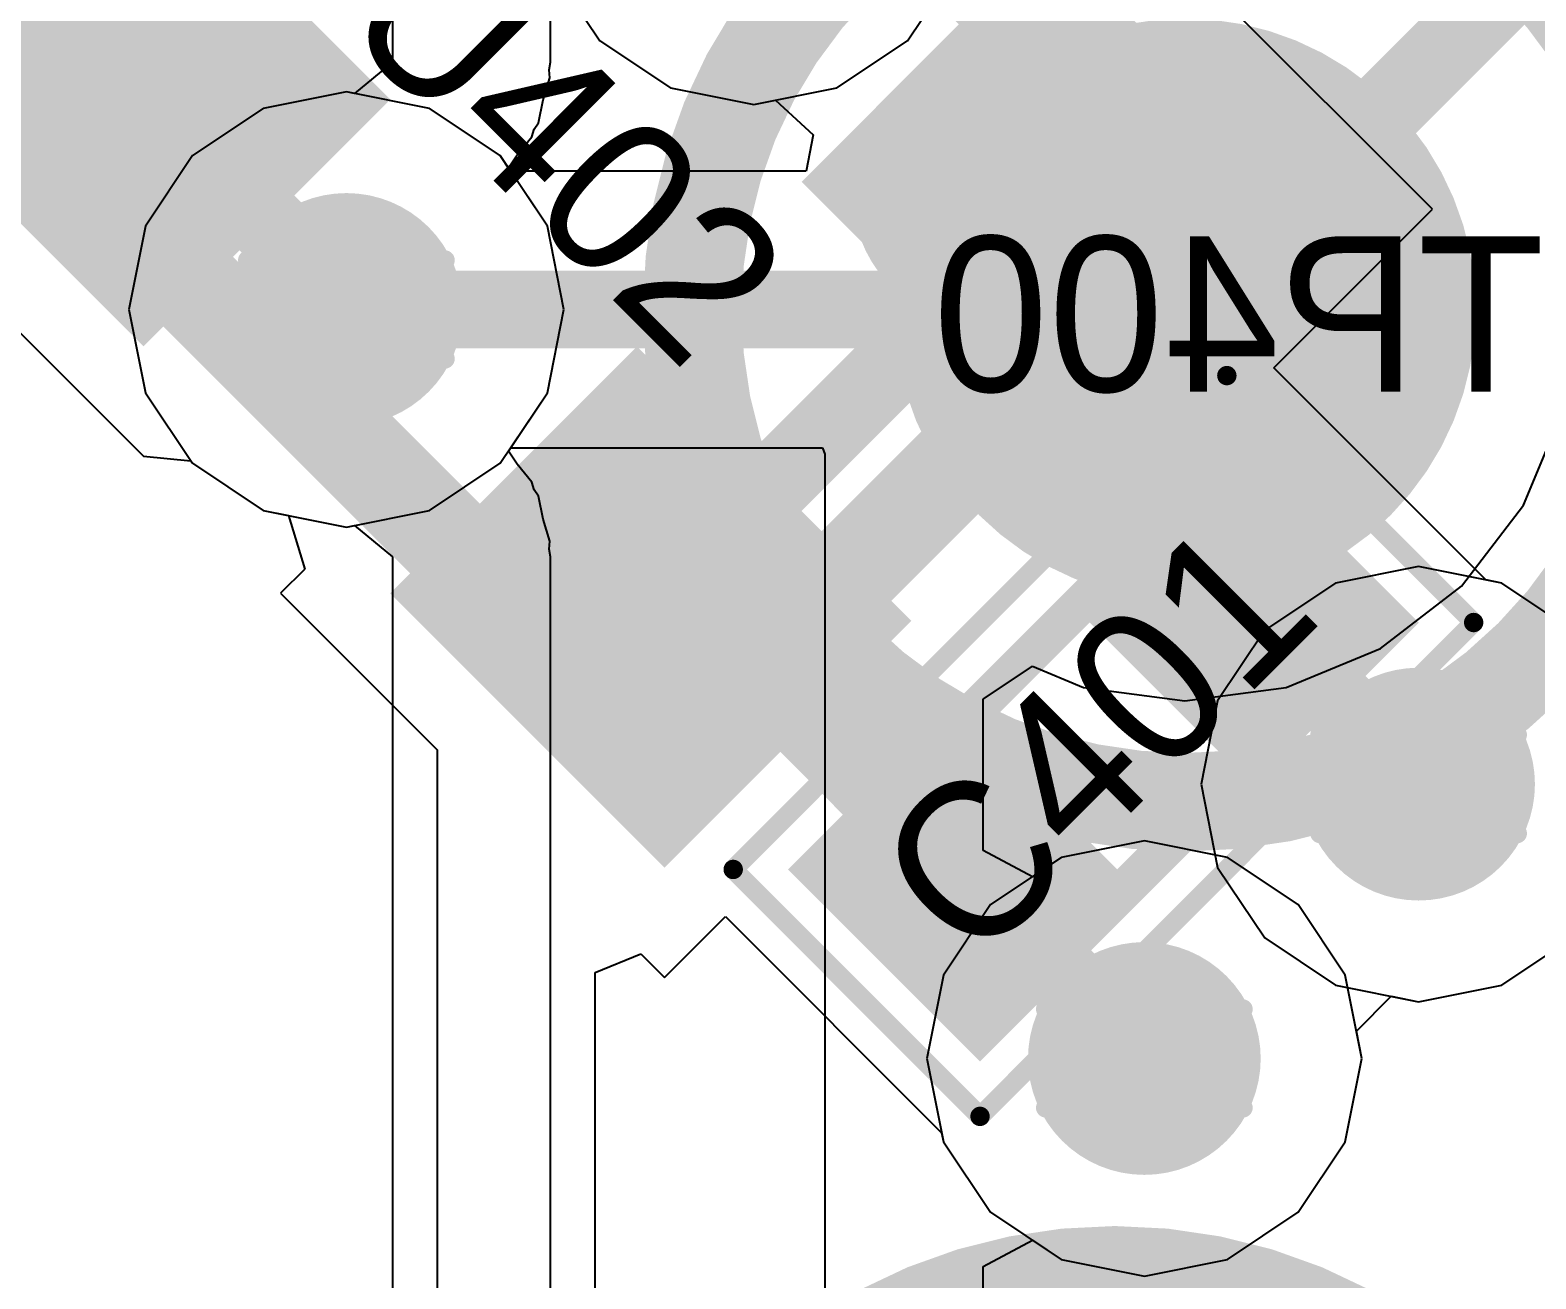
# Model space of a CAD drawing. Header units: millimetres. Extents: x 5 to 399, y 5 to 287.
# Drawn here: x 214.663 to 218.546, y 135.457 to 138.676 of the extents above; entities that cross this region are included whole.
import ezdxf

# ---------------------------------------------------------------- set-up
doc = ezdxf.new("R2010")
doc.units = ezdxf.units.MM
for name, color, linetype in [('BottomLayer', 5, 'Continuous'), ('BottomOverlay', 54, 'Continuous'), ('BottomPaste', 16, 'Continuous'), ('BottomSolder', 6, 'Continuous'), ('DrillDrawing', 1, 'Continuous'), ('DrillGuide', 244, 'Continuous'), ('Mechanical13', 56, 'Continuous'), ('MidLayer1', 16, 'Continuous'), ('MidLayer2', 76, 'Continuous'), ('MultiLayer', 9, 'Continuous'), ('TopLayer', 1, 'Continuous'), ('TopOverlay', 2, 'Continuous'), ('TopPaste', 8, 'Continuous'), ('TopSolder', 216, 'Continuous'), ('ViaHoleLayer', 16, 'Continuous')]:
    doc.layers.add(name, color=color, linetype=linetype)

# ---------------------------------------------------------------- blocks, each defined once
blk = doc.blocks.new('TP1_5MM_B_102')
at = {"layer": 'BottomLayer', "const_width": 0.75}
blk.add_lwpolyline([(-0.375, 0, 1), (0.375, 0, 1)], format="xyb", close=True, dxfattribs=at)
at = {"layer": 'BottomOverlay'}
for points, const_width in [([(1.27, 0, 1), (-1.27, 0, 1)], 0.254), ([(-1.3335, 0, 1), (-1.2065, 0, 1)], 0.127), ([(1.2065, 0, 1), (1.3335, 0, 1)], 0.127)]:
    blk.add_lwpolyline(points, format="xyb", close=True, dxfattribs=dict(at, const_width=const_width))
at = {"layer": 'BottomPaste', "const_width": 0.75}
blk.add_lwpolyline([(-0.375, 0, 1), (0.375, 0, 1)], format="xyb", close=True, dxfattribs=at)
at = {"layer": 'BottomSolder', "const_width": 0.75}
blk.add_lwpolyline([(-0.375, 0, 1), (0.375, 0, 1)], format="xyb", close=True, dxfattribs=at)
blk = doc.blocks.new('TP1_5MM_B_145')
at = {"layer": 'BottomLayer', "const_width": 0.75}
blk.add_lwpolyline([(-0.375, 0, 1), (0.375, 0, 1)], format="xyb", close=True, dxfattribs=at)
at = {"layer": 'BottomOverlay'}
for points, const_width in [([(1.27, 0, 1), (-1.27, 0, 1)], 0.254), ([(-1.3335, 0, 1), (-1.2065, 0, 1)], 0.127), ([(1.2065, 0, 1), (1.3335, 0, 1)], 0.127)]:
    blk.add_lwpolyline(points, format="xyb", close=True, dxfattribs=dict(at, const_width=const_width))
at = {"layer": 'BottomPaste', "const_width": 0.75}
blk.add_lwpolyline([(-0.375, 0, 1), (0.375, 0, 1)], format="xyb", close=True, dxfattribs=at)
at = {"layer": 'BottomSolder', "const_width": 0.75}
blk.add_lwpolyline([(-0.375, 0, 1), (0.375, 0, 1)], format="xyb", close=True, dxfattribs=at)
blk = doc.blocks.new('SMD_LPO_2_5_2___175')
at = {"layer": 'TopLayer'}
for points in [[(-1.4, 0.35), (-0.5, 0.35), (-1.4, 1.15), (-0.5, 1.15)], [(0.5, 0.35), (1.4, 0.35), (0.5, 1.15), (1.4, 1.15)], [(-1.4, -1.15), (-0.5, -1.15), (-1.4, -0.35), (-0.5, -0.35)], [(0.5, -1.15), (1.4, -1.15), (0.5, -0.35), (1.4, -0.35)]]:
    blk.add_solid(points, dxfattribs=at)
at = {"layer": 'TopOverlay', "const_width": 0.254}
for points in [[(-1.2505, 1.0005), (-1.2505, -1.0005)], [(1.2505, 1.0005), (-1.2505, 1.0005)], [(1.2505, 1.0005), (1.2505, -1.0005)], [(1.2505, -1.0005), (-1.2505, -1.0005)]]:
    blk.add_lwpolyline(points, dxfattribs=at)
at = {"layer": 'TopOverlay'}
for points, const_width in [([(-1.314, 1.0005, 1), (-1.187, 1.0005, 1)], 0.127), ([(-1.314, 1.0005, 1), (-1.187, 1.0005, 1)], 0.127), ([(1.187, 1.0005, 1), (1.314, 1.0005, 1)], 0.127), ([(1.187, 1.0005, 1), (1.314, 1.0005, 1)], 0.127), ([(-0.6, -0.6, 1), (-1, -0.6, 1)], 0.254), ([(-1.0635, -0.6, 1), (-0.9365, -0.6, 1)], 0.127), ([(-0.6635, -0.6, 1), (-0.5365, -0.6, 1)], 0.127), ([(-1.314, -1.0005, 1), (-1.187, -1.0005, 1)], 0.127), ([(-1.314, -1.0005, 1), (-1.187, -1.0005, 1)], 0.127), ([(1.187, -1.0005, 1), (1.314, -1.0005, 1)], 0.127), ([(1.187, -1.0005, 1), (1.314, -1.0005, 1)], 0.127)]:
    blk.add_lwpolyline(points, format="xyb", close=True, dxfattribs=dict(at, const_width=const_width))
at = {"layer": 'TopPaste'}
for points in [[(-1.4, 0.35), (-0.5, 0.35), (-1.4, 1.15), (-0.5, 1.15)], [(0.5, 0.35), (1.4, 0.35), (0.5, 1.15), (1.4, 1.15)], [(-1.4, -1.15), (-0.5, -1.15), (-1.4, -0.35), (-0.5, -0.35)], [(0.5, -1.15), (1.4, -1.15), (0.5, -0.35), (1.4, -0.35)]]:
    blk.add_solid(points, dxfattribs=at)
at = {"layer": 'TopSolder'}
for points in [[(-1.45, 0.3), (-0.45, 0.3), (-1.45, 1.2), (-0.45, 1.2)], [(0.45, 0.3), (1.45, 0.3), (0.45, 1.2), (1.45, 1.2)], [(-1.45, -1.2), (-0.45, -1.2), (-1.45, -0.3), (-0.45, -0.3)], [(0.45, -1.2), (1.45, -1.2), (0.45, -0.3), (1.45, -0.3)]]:
    blk.add_solid(points, dxfattribs=at)
blk = doc.blocks.new('0402_C_267')
at = {"layer": 'Mechanical13', "const_width": 0.1}
for points in [[(-0.55, 0.3), (-0.55, -0.3)], [(-0.55, 0.3), (0.55, 0.3)], [(0.55, 0.3), (0.55, -0.3)], [(-0.55, -0.3), (0.55, -0.3)]]:
    blk.add_lwpolyline(points, dxfattribs=at)
at = {"layer": 'Mechanical13', "const_width": 0.05}
for points in [[(-0.575, 0.3, 1), (-0.525, 0.3, 1)], [(-0.575, 0.3, 1), (-0.525, 0.3, 1)], [(0.525, 0.3, 1), (0.575, 0.3, 1)], [(0.525, 0.3, 1), (0.575, 0.3, 1)], [(-0.575, -0.3, 1), (-0.525, -0.3, 1)], [(-0.575, -0.3, 1), (-0.525, -0.3, 1)], [(0.525, -0.3, 1), (0.575, -0.3, 1)], [(0.525, -0.3, 1), (0.575, -0.3, 1)]]:
    blk.add_lwpolyline(points, format="xyb", close=True, dxfattribs=at)
at = {"layer": 'TopLayer'}
for points in [[(-0.25, -0.3), (-0.25, 0.3), (-0.75, -0.3), (-0.75, 0.3)], [(0.75, -0.3), (0.75, 0.3), (0.25, -0.3), (0.25, 0.3)]]:
    blk.add_solid(points, dxfattribs=at)
at = {"layer": 'TopOverlay', "const_width": 0.05}
for points in [[(-0.9, 0.45), (0.9, 0.45)], [(-0.9, 0.45), (-0.9, -0.45)], [(0.9, 0.45), (0.9, -0.45)], [(-0.9, -0.45), (0.9, -0.45)]]:
    blk.add_lwpolyline(points, dxfattribs=at)
at = {"layer": 'TopOverlay', "const_width": 0.025}
for points in [[(-0.9125, 0.45, 1), (-0.8875, 0.45, 1)], [(-0.9125, 0.45, 1), (-0.8875, 0.45, 1)], [(0.8875, 0.45, 1), (0.9125, 0.45, 1)], [(0.8875, 0.45, 1), (0.9125, 0.45, 1)], [(-0.9125, -0.45, 1), (-0.8875, -0.45, 1)], [(-0.9125, -0.45, 1), (-0.8875, -0.45, 1)], [(0.8875, -0.45, 1), (0.9125, -0.45, 1)], [(0.8875, -0.45, 1), (0.9125, -0.45, 1)]]:
    blk.add_lwpolyline(points, format="xyb", close=True, dxfattribs=at)
at = {"layer": 'TopPaste'}
for points in [[(-0.25, -0.3), (-0.25, 0.3), (-0.75, -0.3), (-0.75, 0.3)], [(0.75, -0.3), (0.75, 0.3), (0.25, -0.3), (0.25, 0.3)]]:
    blk.add_solid(points, dxfattribs=at)
at = {"layer": 'TopSolder'}
for points in [[(-0.2, -0.35), (-0.2, 0.35), (-0.8, -0.35), (-0.8, 0.35)], [(0.8, -0.35), (0.8, 0.35), (0.2, -0.35), (0.2, 0.35)]]:
    blk.add_solid(points, dxfattribs=at)

msp = doc.modelspace()

# ---------------------------------------------------------------- linework, layer by layer
at = {"layer": 'BottomLayer'}
for p, q in [((216.0106, 138.8301), (216.1321, 138.6482)), ((216.1321, 138.6482), (216.3141, 138.5266)), ((216.3141, 138.5266), (216.5287, 138.4839)), ((215.4786, 138.5164), (215.264, 138.4737)), ((215.6932, 138.4737), (215.4786, 138.5164)), ((216.5287, 138.4839), (216.5853, 138.4952)), ((216.5853, 138.4952), (216.6824, 138.4054)), ((215.264, 138.4737), (215.0821, 138.3521)), ((215.8751, 138.3521), (215.6932, 138.4737)), ((216.6824, 138.4054), (216.664, 138.3125)), ((215.0821, 138.3521), (214.9605, 138.1702)), ((215.9016, 138.3125), (215.8751, 138.3521)), ((216.664, 138.3125), (215.9016, 138.3125)), ((214.9605, 138.1702), (214.9178, 137.9556)), ((214.9178, 137.9556), (214.9605, 137.741)), ((214.9605, 137.741), (215.0821, 137.5591)), ((218.514, 137.4513), (218.6147, 137.6945)), ((215.8751, 137.5591), (215.9016, 137.5987)), ((215.9016, 137.5987), (216.7059, 137.5987)), ((216.7059, 137.5987), (216.7124, 137.5831)), ((215.0821, 137.5591), (215.264, 137.4375)), ((215.6932, 137.4375), (215.8751, 137.5591)), ((216.7124, 137.5831), (216.7124, 134.865)), ((218.3537, 137.2424), (218.514, 137.4513)), ((215.264, 137.4375), (215.4786, 137.3948)), ((215.4786, 137.3948), (215.6932, 137.4375)), ((218.1448, 137.0821), (218.3537, 137.2424)), ((217.9015, 136.9813), (218.1448, 137.0821)), ((217.1202, 136.9512), (217.2472, 137.0361)), ((217.2472, 137.0361), (217.3794, 136.9813)), ((217.3794, 136.9813), (217.6405, 136.947)), ((217.6405, 136.947), (217.9015, 136.9813)), ((217.1202, 136.5616), (217.1202, 136.9512)), ((217.536, 136.586), (217.3214, 136.5433)), ((217.7506, 136.5433), (217.536, 136.586)), ((217.2472, 136.4937), (217.1202, 136.5616)), ((217.3214, 136.5433), (217.2472, 136.4937)), ((217.9325, 136.4217), (217.7506, 136.5433)), ((218.0541, 136.2398), (217.9325, 136.4217)), ((218.0968, 136.0252), (218.0541, 136.2398)), ((218.0541, 135.8106), (218.0968, 136.0252)), ((217.9325, 135.6287), (218.0541, 135.8106)), ((217.7506, 135.5071), (217.9325, 135.6287)), ((217.1202, 135.4888), (217.2472, 135.5567)), ((217.2472, 135.5567), (217.3214, 135.5071)), ((217.3214, 135.5071), (217.536, 135.4644)), ((217.536, 135.4644), (217.7506, 135.5071)), ((217.1202, 135.2608), (217.1202, 135.4888))]:
    msp.add_line(p, q, dxfattribs=at)
at = {"layer": 'BottomLayer', "const_width": 0.2}
for points in [[(217.6405, 137.9556), (219.0479, 139.3631)], [(215.4786, 137.9556), (217.6405, 137.9556)]]:
    msp.add_lwpolyline(points, dxfattribs=at)
at = {"layer": 'BottomLayer'}
for points, const_width in [([(215.3286, 137.9556, 1), (215.6286, 137.9556, 1)], 0.3), ([(215.4286, 137.9556, 1), (215.5286, 137.9556, 1)], 0.1), ([(217.5905, 137.9556, 1), (217.6905, 137.9556, 1)], 0.1), ([(217.5905, 137.9556, 1), (217.6905, 137.9556, 1)], 0.1), ([(218.0931, 136.7323, 1), (218.3931, 136.7323, 1)], 0.3), ([(217.386, 136.0252, 1), (217.686, 136.0252, 1)], 0.3)]:
    msp.add_lwpolyline(points, format="xyb", close=True, dxfattribs=dict(at, const_width=const_width))
at = {"layer": 'DrillDrawing', "const_width": 0.0508}
for points in [[(215.3516, 138.0826), (215.4786, 138.2096)], [(215.4786, 138.2096), (215.6056, 138.0826)], [(215.2246, 138.0826), (215.3516, 137.9556)], [(215.2246, 138.0826), (215.3516, 138.0826)], [(215.4024, 138.0318), (215.4786, 138.108)], [(215.4786, 138.108), (215.5548, 138.0318)], [(215.6056, 138.0826), (215.7326, 138.0826)], [(215.6056, 137.9556), (215.7326, 138.0826)], [(215.3262, 138.0318), (215.4024, 137.9556)], [(215.3262, 138.0318), (215.4024, 138.0318)], [(215.5548, 138.0318), (215.631, 138.0318)], [(215.5548, 137.9556), (215.631, 138.0318)], [(215.2246, 137.8286), (215.3516, 137.9556)], [(215.3262, 137.8794), (215.4024, 137.9556)], [(215.5548, 137.9556), (215.631, 137.8794)], [(215.6056, 137.9556), (215.7326, 137.8286)], [(215.3262, 137.8794), (215.4024, 137.8794)], [(215.4024, 137.8794), (215.4786, 137.8032)], [(215.4786, 137.8032), (215.5548, 137.8794)], [(215.5548, 137.8794), (215.631, 137.8794)], [(215.2246, 137.8286), (215.3516, 137.8286)], [(215.3516, 137.8286), (215.4786, 137.7016)], [(215.4786, 137.7016), (215.6056, 137.8286)], [(215.6056, 137.8286), (215.7326, 137.8286)], [(218.1161, 136.8593), (218.2431, 136.9863)], [(218.2431, 136.9863), (218.3701, 136.8593)], [(218.1669, 136.8085), (218.2431, 136.8847)], [(218.2431, 136.8847), (218.3193, 136.8085)], [(217.9891, 136.8593), (218.1161, 136.7323)], [(217.9891, 136.8593), (218.1161, 136.8593)], [(218.3701, 136.8593), (218.4971, 136.8593)], [(218.3701, 136.7323), (218.4971, 136.8593)], [(218.0907, 136.8085), (218.1669, 136.7323)], [(218.0907, 136.8085), (218.1669, 136.8085)], [(218.3193, 136.8085), (218.3955, 136.8085)], [(218.3193, 136.7323), (218.3955, 136.8085)], [(217.9891, 136.6053), (218.1161, 136.7323)], [(218.0907, 136.6561), (218.1669, 136.7323)], [(218.3193, 136.7323), (218.3955, 136.6561)], [(218.3701, 136.7323), (218.4971, 136.6053)], [(218.0907, 136.6561), (218.1669, 136.6561)], [(218.1669, 136.6561), (218.2431, 136.5799)], [(218.2431, 136.5799), (218.3193, 136.6561)], [(218.3193, 136.6561), (218.3955, 136.6561)], [(217.9891, 136.6053), (218.1161, 136.6053)], [(218.1161, 136.6053), (218.2431, 136.4783)], [(218.2431, 136.4783), (218.3701, 136.6053)], [(218.3701, 136.6053), (218.4971, 136.6053)], [(217.409, 136.1522), (217.536, 136.2792)], [(217.536, 136.2792), (217.663, 136.1522)], [(217.4598, 136.1014), (217.536, 136.1776)], [(217.536, 136.1776), (217.6122, 136.1014)], [(217.282, 136.1522), (217.409, 136.0252)], [(217.282, 136.1522), (217.409, 136.1522)], [(217.663, 136.1522), (217.79, 136.1522)], [(217.663, 136.0252), (217.79, 136.1522)], [(217.3836, 136.1014), (217.4598, 136.0252)], [(217.3836, 136.1014), (217.4598, 136.1014)], [(217.6122, 136.1014), (217.6884, 136.1014)], [(217.6122, 136.0252), (217.6884, 136.1014)], [(217.282, 135.8982), (217.409, 136.0252)], [(217.3836, 135.949), (217.4598, 136.0252)], [(217.6122, 136.0252), (217.6884, 135.949)], [(217.663, 136.0252), (217.79, 135.8982)], [(217.3836, 135.949), (217.4598, 135.949)], [(217.4598, 135.949), (217.536, 135.8728)], [(217.536, 135.8728), (217.6122, 135.949)], [(217.6122, 135.949), (217.6884, 135.949)], [(217.282, 135.8982), (217.409, 135.8982)], [(217.409, 135.8982), (217.536, 135.7712)], [(217.536, 135.7712), (217.663, 135.8982)], [(217.663, 135.8982), (217.79, 135.8982)]]:
    msp.add_lwpolyline(points, dxfattribs=at)
at = {"layer": 'DrillDrawing', "const_width": 0.0254}
for points in [[(215.4659, 138.2096, 1), (215.4913, 138.2096, 1)], [(215.4659, 138.2096, 1), (215.4913, 138.2096, 1)], [(215.2119, 138.0826, 1), (215.2373, 138.0826, 1)], [(215.2119, 138.0826, 1), (215.2373, 138.0826, 1)], [(215.3389, 138.0826, 1), (215.3643, 138.0826, 1)], [(215.3389, 138.0826, 1), (215.3643, 138.0826, 1)], [(215.4659, 138.108, 1), (215.4913, 138.108, 1)], [(215.4659, 138.108, 1), (215.4913, 138.108, 1)], [(215.5929, 138.0826, 1), (215.6183, 138.0826, 1)], [(215.5929, 138.0826, 1), (215.6183, 138.0826, 1)], [(215.7199, 138.0826, 1), (215.7453, 138.0826, 1)], [(215.7199, 138.0826, 1), (215.7453, 138.0826, 1)], [(215.3135, 138.0318, 1), (215.3389, 138.0318, 1)], [(215.3135, 138.0318, 1), (215.3389, 138.0318, 1)], [(215.3897, 138.0318, 1), (215.4151, 138.0318, 1)], [(215.3897, 138.0318, 1), (215.4151, 138.0318, 1)], [(215.5421, 138.0318, 1), (215.5675, 138.0318, 1)], [(215.5421, 138.0318, 1), (215.5675, 138.0318, 1)], [(215.6183, 138.0318, 1), (215.6437, 138.0318, 1)], [(215.6183, 138.0318, 1), (215.6437, 138.0318, 1)], [(215.3389, 137.9556, 1), (215.3643, 137.9556, 1)], [(215.3389, 137.9556, 1), (215.3643, 137.9556, 1)], [(215.3897, 137.9556, 1), (215.4151, 137.9556, 1)], [(215.3897, 137.9556, 1), (215.4151, 137.9556, 1)], [(215.5421, 137.9556, 1), (215.5675, 137.9556, 1)], [(215.5421, 137.9556, 1), (215.5675, 137.9556, 1)], [(215.5929, 137.9556, 1), (215.6183, 137.9556, 1)], [(215.5929, 137.9556, 1), (215.6183, 137.9556, 1)], [(215.3135, 137.8794, 1), (215.3389, 137.8794, 1)], [(215.3135, 137.8794, 1), (215.3389, 137.8794, 1)], [(215.3897, 137.8794, 1), (215.4151, 137.8794, 1)], [(215.3897, 137.8794, 1), (215.4151, 137.8794, 1)], [(215.5421, 137.8794, 1), (215.5675, 137.8794, 1)], [(215.5421, 137.8794, 1), (215.5675, 137.8794, 1)], [(215.6183, 137.8794, 1), (215.6437, 137.8794, 1)], [(215.6183, 137.8794, 1), (215.6437, 137.8794, 1)], [(215.2119, 137.8286, 1), (215.2373, 137.8286, 1)], [(215.2119, 137.8286, 1), (215.2373, 137.8286, 1)], [(215.3389, 137.8286, 1), (215.3643, 137.8286, 1)], [(215.3389, 137.8286, 1), (215.3643, 137.8286, 1)], [(215.4659, 137.8032, 1), (215.4913, 137.8032, 1)], [(215.4659, 137.8032, 1), (215.4913, 137.8032, 1)], [(215.5929, 137.8286, 1), (215.6183, 137.8286, 1)], [(215.5929, 137.8286, 1), (215.6183, 137.8286, 1)], [(215.7199, 137.8286, 1), (215.7453, 137.8286, 1)], [(215.7199, 137.8286, 1), (215.7453, 137.8286, 1)], [(215.4659, 137.7016, 1), (215.4913, 137.7016, 1)], [(215.4659, 137.7016, 1), (215.4913, 137.7016, 1)], [(218.2304, 136.9863, 1), (218.2558, 136.9863, 1)], [(218.2304, 136.9863, 1), (218.2558, 136.9863, 1)], [(218.2304, 136.8847, 1), (218.2558, 136.8847, 1)], [(218.2304, 136.8847, 1), (218.2558, 136.8847, 1)], [(217.9764, 136.8593, 1), (218.0018, 136.8593, 1)], [(217.9764, 136.8593, 1), (218.0018, 136.8593, 1)], [(218.1034, 136.8593, 1), (218.1288, 136.8593, 1)], [(218.1034, 136.8593, 1), (218.1288, 136.8593, 1)], [(218.3574, 136.8593, 1), (218.3828, 136.8593, 1)], [(218.3574, 136.8593, 1), (218.3828, 136.8593, 1)], [(218.4844, 136.8593, 1), (218.5098, 136.8593, 1)], [(218.4844, 136.8593, 1), (218.5098, 136.8593, 1)], [(218.078, 136.8085, 1), (218.1034, 136.8085, 1)], [(218.078, 136.8085, 1), (218.1034, 136.8085, 1)], [(218.1542, 136.8085, 1), (218.1796, 136.8085, 1)], [(218.1542, 136.8085, 1), (218.1796, 136.8085, 1)], [(218.3066, 136.8085, 1), (218.332, 136.8085, 1)], [(218.3066, 136.8085, 1), (218.332, 136.8085, 1)], [(218.3828, 136.8085, 1), (218.4082, 136.8085, 1)], [(218.3828, 136.8085, 1), (218.4082, 136.8085, 1)], [(218.1034, 136.7323, 1), (218.1288, 136.7323, 1)], [(218.1034, 136.7323, 1), (218.1288, 136.7323, 1)], [(218.1542, 136.7323, 1), (218.1796, 136.7323, 1)], [(218.1542, 136.7323, 1), (218.1796, 136.7323, 1)], [(218.3066, 136.7323, 1), (218.332, 136.7323, 1)], [(218.3066, 136.7323, 1), (218.332, 136.7323, 1)], [(218.3574, 136.7323, 1), (218.3828, 136.7323, 1)], [(218.3574, 136.7323, 1), (218.3828, 136.7323, 1)], [(218.078, 136.6561, 1), (218.1034, 136.6561, 1)], [(218.078, 136.6561, 1), (218.1034, 136.6561, 1)], [(218.1542, 136.6561, 1), (218.1796, 136.6561, 1)], [(218.1542, 136.6561, 1), (218.1796, 136.6561, 1)], [(218.3066, 136.6561, 1), (218.332, 136.6561, 1)], [(218.3066, 136.6561, 1), (218.332, 136.6561, 1)], [(218.3828, 136.6561, 1), (218.4082, 136.6561, 1)], [(218.3828, 136.6561, 1), (218.4082, 136.6561, 1)], [(217.9764, 136.6053, 1), (218.0018, 136.6053, 1)], [(217.9764, 136.6053, 1), (218.0018, 136.6053, 1)], [(218.1034, 136.6053, 1), (218.1288, 136.6053, 1)], [(218.1034, 136.6053, 1), (218.1288, 136.6053, 1)], [(218.3574, 136.6053, 1), (218.3828, 136.6053, 1)], [(218.3574, 136.6053, 1), (218.3828, 136.6053, 1)], [(218.4844, 136.6053, 1), (218.5098, 136.6053, 1)], [(218.4844, 136.6053, 1), (218.5098, 136.6053, 1)], [(218.2304, 136.5799, 1), (218.2558, 136.5799, 1)], [(218.2304, 136.5799, 1), (218.2558, 136.5799, 1)], [(218.2304, 136.4783, 1), (218.2558, 136.4783, 1)], [(218.2304, 136.4783, 1), (218.2558, 136.4783, 1)], [(217.5233, 136.2792, 1), (217.5487, 136.2792, 1)], [(217.5233, 136.2792, 1), (217.5487, 136.2792, 1)], [(217.5233, 136.1776, 1), (217.5487, 136.1776, 1)], [(217.5233, 136.1776, 1), (217.5487, 136.1776, 1)], [(217.2693, 136.1522, 1), (217.2947, 136.1522, 1)], [(217.2693, 136.1522, 1), (217.2947, 136.1522, 1)], [(217.3963, 136.1522, 1), (217.4217, 136.1522, 1)], [(217.3963, 136.1522, 1), (217.4217, 136.1522, 1)], [(217.6503, 136.1522, 1), (217.6757, 136.1522, 1)], [(217.6503, 136.1522, 1), (217.6757, 136.1522, 1)], [(217.7773, 136.1522, 1), (217.8027, 136.1522, 1)], [(217.7773, 136.1522, 1), (217.8027, 136.1522, 1)], [(217.3709, 136.1014, 1), (217.3963, 136.1014, 1)], [(217.3709, 136.1014, 1), (217.3963, 136.1014, 1)], [(217.4471, 136.1014, 1), (217.4725, 136.1014, 1)], [(217.4471, 136.1014, 1), (217.4725, 136.1014, 1)], [(217.5995, 136.1014, 1), (217.6249, 136.1014, 1)], [(217.5995, 136.1014, 1), (217.6249, 136.1014, 1)], [(217.6757, 136.1014, 1), (217.7011, 136.1014, 1)], [(217.6757, 136.1014, 1), (217.7011, 136.1014, 1)], [(217.3963, 136.0252, 1), (217.4217, 136.0252, 1)], [(217.3963, 136.0252, 1), (217.4217, 136.0252, 1)], [(217.4471, 136.0252, 1), (217.4725, 136.0252, 1)], [(217.4471, 136.0252, 1), (217.4725, 136.0252, 1)], [(217.5995, 136.0252, 1), (217.6249, 136.0252, 1)], [(217.5995, 136.0252, 1), (217.6249, 136.0252, 1)], [(217.6503, 136.0252, 1), (217.6757, 136.0252, 1)], [(217.6503, 136.0252, 1), (217.6757, 136.0252, 1)], [(217.3709, 135.949, 1), (217.3963, 135.949, 1)], [(217.3709, 135.949, 1), (217.3963, 135.949, 1)], [(217.4471, 135.949, 1), (217.4725, 135.949, 1)], [(217.4471, 135.949, 1), (217.4725, 135.949, 1)], [(217.5995, 135.949, 1), (217.6249, 135.949, 1)], [(217.5995, 135.949, 1), (217.6249, 135.949, 1)], [(217.6757, 135.949, 1), (217.7011, 135.949, 1)], [(217.6757, 135.949, 1), (217.7011, 135.949, 1)], [(217.2693, 135.8982, 1), (217.2947, 135.8982, 1)], [(217.2693, 135.8982, 1), (217.2947, 135.8982, 1)], [(217.3963, 135.8982, 1), (217.4217, 135.8982, 1)], [(217.3963, 135.8982, 1), (217.4217, 135.8982, 1)], [(217.5233, 135.8728, 1), (217.5487, 135.8728, 1)], [(217.5233, 135.8728, 1), (217.5487, 135.8728, 1)], [(217.6503, 135.8982, 1), (217.6757, 135.8982, 1)], [(217.6503, 135.8982, 1), (217.6757, 135.8982, 1)], [(217.7773, 135.8982, 1), (217.8027, 135.8982, 1)], [(217.7773, 135.8982, 1), (217.8027, 135.8982, 1)], [(217.5233, 135.7712, 1), (217.5487, 135.7712, 1)], [(217.5233, 135.7712, 1), (217.5487, 135.7712, 1)]]:
    msp.add_lwpolyline(points, format="xyb", close=True, dxfattribs=at)
at = {"layer": 'DrillGuide', "const_width": 0.125}
for points in [[(215.4161, 137.9556, 1), (215.5411, 137.9556, 1)], [(218.1806, 136.7323, 1), (218.3056, 136.7323, 1)], [(217.4735, 136.0252, 1), (217.5985, 136.0252, 1)]]:
    msp.add_lwpolyline(points, format="xyb", close=True, dxfattribs=at)
at = {"layer": 'MidLayer1'}
for p, q in [((215.5972, 141.1186), (215.5972, 138.5929)), ((216.0051, 138.5929), (216.0051, 140.5047)), ((215.5972, 138.5929), (215.4991, 138.5123)), ((216.0011, 138.573), (216.0051, 138.5929)), ((216.0031, 138.5529), (216.0011, 138.573)), ((215.9857, 138.4956), (216.0031, 138.5529)), ((215.4786, 138.5164), (215.264, 138.4737)), ((215.4991, 138.5123), (215.4786, 138.5164)), ((215.974, 138.4368), (215.9857, 138.4956)), ((215.264, 138.4737), (215.0821, 138.3521)), ((215.9569, 138.4006), (215.9628, 138.42)), ((215.9628, 138.42), (215.974, 138.4368)), ((215.9189, 138.3543), (215.9569, 138.4006)), ((215.0821, 138.3521), (214.9605, 138.1702)), ((215.8963, 138.3204), (215.9189, 138.3543)), ((215.9967, 138.1702), (215.8963, 138.3204)), ((214.9605, 138.1702), (214.9178, 137.9556)), ((216.0394, 137.9556), (215.9967, 138.1702)), ((214.9178, 137.9556), (214.9605, 137.741)), ((215.9967, 137.741), (216.0394, 137.9556)), ((214.9605, 137.741), (215.0821, 137.5591)), ((215.8963, 137.5907), (215.9967, 137.741)), ((215.0821, 137.5591), (215.264, 137.4375)), ((215.9189, 137.5569), (215.8963, 137.5907)), ((215.9569, 137.5106), (215.9189, 137.5569)), ((215.9628, 137.4912), (215.9569, 137.5106)), ((215.974, 137.4744), (215.9628, 137.4912)), ((215.9857, 137.4156), (215.974, 137.4744)), ((215.264, 137.4375), (215.4786, 137.3948)), ((216.0031, 137.3583), (215.9857, 137.4156)), ((215.4786, 137.3948), (215.4991, 137.3989)), ((215.4991, 137.3989), (215.5972, 137.3183)), ((216.0011, 137.3382), (216.0031, 137.3583)), ((216.0051, 137.3183), (216.0011, 137.3382)), ((215.5972, 137.3183), (215.5972, 134.7666)), ((216.0051, 134.7666), (216.0051, 137.3183)), ((217.536, 136.586), (217.3214, 136.5433)), ((217.7506, 136.5433), (217.536, 136.586)), ((217.3214, 136.5433), (217.1395, 136.4217)), ((217.9325, 136.4217), (217.7506, 136.5433)), ((217.1395, 136.4217), (217.0179, 136.2398)), ((218.0541, 136.2398), (217.9325, 136.4217)), ((217.0179, 136.2398), (216.9752, 136.0252)), ((218.0968, 136.0252), (218.0541, 136.2398)), ((216.9752, 136.0252), (217.0179, 135.8106)), ((218.0541, 135.8106), (218.0968, 136.0252)), ((217.0179, 135.8106), (217.1395, 135.6287)), ((217.9325, 135.6287), (218.0541, 135.8106)), ((217.1395, 135.6287), (217.3214, 135.5071)), ((217.7506, 135.5071), (217.9325, 135.6287)), ((217.3214, 135.5071), (217.536, 135.4644)), ((217.536, 135.4644), (217.7506, 135.5071))]:
    msp.add_line(p, q, dxfattribs=at)
at = {"layer": 'MidLayer1', "const_width": 0.3}
for points in [[(215.3286, 137.9556, 1), (215.6286, 137.9556, 1)], [(218.0931, 136.7323, 1), (218.3931, 136.7323, 1)], [(217.386, 136.0252, 1), (217.686, 136.0252, 1)]]:
    msp.add_lwpolyline(points, format="xyb", close=True, dxfattribs=at)
at = {"layer": 'MidLayer2'}
for p, q in [((216.0106, 138.8301), (216.1321, 138.6482)), ((216.9252, 138.6482), (217.0467, 138.8301)), ((216.1321, 138.6482), (216.3141, 138.5266)), ((216.7433, 138.5266), (216.9252, 138.6482)), ((216.3141, 138.5266), (216.5287, 138.4839)), ((216.5287, 138.4839), (216.7433, 138.5266)), ((215.4786, 138.5164), (215.264, 138.4737)), ((215.6932, 138.4737), (215.4786, 138.5164)), ((215.264, 138.4737), (215.0821, 138.3521)), ((215.8751, 138.3521), (215.6932, 138.4737)), ((215.0821, 138.3521), (214.9605, 138.1702)), ((215.9967, 138.1702), (215.8751, 138.3521)), ((214.9605, 138.1702), (214.9178, 137.9556)), ((216.0394, 137.9556), (215.9967, 138.1702)), ((214.9178, 137.9556), (214.9605, 137.741)), ((215.9967, 137.741), (216.0394, 137.9556)), ((214.9605, 137.741), (215.0821, 137.5591)), ((215.8751, 137.5591), (215.9967, 137.741)), ((215.0821, 137.5591), (215.264, 137.4375)), ((215.6932, 137.4375), (215.8751, 137.5591)), ((215.264, 137.4375), (215.4786, 137.3948)), ((215.4786, 137.3948), (215.6932, 137.4375)), ((218.2431, 137.2931), (218.0285, 137.2504)), ((218.4577, 137.2504), (218.2431, 137.2931)), ((218.0285, 137.2504), (217.8466, 137.1288)), ((218.6396, 137.1288), (218.4577, 137.2504)), ((217.8466, 137.1288), (217.725, 136.9469)), ((217.725, 136.9469), (217.6823, 136.7323)), ((217.6823, 136.7323), (217.725, 136.5177)), ((217.725, 136.5177), (217.8466, 136.3358)), ((217.8466, 136.3358), (218.0285, 136.2142)), ((218.4577, 136.2142), (218.6396, 136.3358)), ((218.0285, 136.2142), (218.2431, 136.1715)), ((218.2431, 136.1715), (218.4577, 136.2142))]:
    msp.add_line(p, q, dxfattribs=at)
at = {"layer": 'MidLayer2', "const_width": 0.3}
for points in [[(215.3286, 137.9556, 1), (215.6286, 137.9556, 1)], [(218.0931, 136.7323, 1), (218.3931, 136.7323, 1)], [(217.386, 136.0252, 1), (217.686, 136.0252, 1)]]:
    msp.add_lwpolyline(points, format="xyb", close=True, dxfattribs=at)
at = {"layer": 'MultiLayer', "const_width": 0.3}
for points in [[(215.3286, 137.9556, 1), (215.6286, 137.9556, 1)], [(218.0931, 136.7323, 1), (218.3931, 136.7323, 1)], [(217.386, 136.0252, 1), (217.686, 136.0252, 1)]]:
    msp.add_lwpolyline(points, format="xyb", close=True, dxfattribs=at)
at = {"layer": 'TopLayer'}
for p, q in [((218.2786, 138.214), (217.4425, 139.0501)), ((213.9652, 138.5676), (214.9552, 137.5776)), ((217.8699, 137.8054), (218.2786, 138.214)), ((218.4168, 137.2585), (217.8699, 137.8054)), ((214.9552, 137.5776), (214.9552, 137.5776)), ((214.9552, 137.5776), (215.0777, 137.5656)), ((215.0777, 137.5656), (215.0821, 137.5591)), ((215.0821, 137.5591), (215.264, 137.4375)), ((215.264, 137.4375), (215.3295, 137.4245)), ((215.3295, 137.4245), (215.3713, 137.2867)), ((215.3713, 137.2867), (215.3087, 137.2241)), ((218.4577, 137.2504), (218.4168, 137.2585)), ((218.6396, 137.1288), (218.4577, 137.2504)), ((215.3087, 137.2241), (215.7124, 136.8204)), ((215.7124, 136.8204), (215.7124, 134.8005)), ((216.2987, 136.2341), (216.4557, 136.3912)), ((216.4557, 136.3912), (217.0133, 135.8336)), ((218.4577, 136.2142), (218.6396, 136.3358)), ((216.1202, 136.2466), (216.2376, 136.2952)), ((216.2376, 136.2952), (216.2987, 136.2341)), ((216.1202, 134.8005), (216.1202, 136.2466)), ((218.2431, 136.1715), (218.4577, 136.2142)), ((218.0827, 136.0958), (218.1725, 136.1856)), ((218.1725, 136.1856), (218.2431, 136.1715)), ((218.0968, 136.0252), (218.0827, 136.0958)), ((218.0541, 135.8106), (218.0968, 136.0252)), ((217.0133, 135.8336), (217.0179, 135.8106)), ((217.0179, 135.8106), (217.1395, 135.6287)), ((217.9325, 135.6287), (218.0541, 135.8106)), ((217.1395, 135.6287), (217.3214, 135.5071)), ((217.7506, 135.5071), (217.9325, 135.6287)), ((217.3214, 135.5071), (217.536, 135.4644)), ((217.536, 135.4644), (217.7506, 135.5071))]:
    msp.add_line(p, q, dxfattribs=at)
at = {"layer": 'TopLayer', "const_width": 0.2}
for points in [[(214.3102, 139.1418), (214.9198, 138.5322)], [(214.9198, 138.5322), (215.4786, 137.9734)], [(216.2633, 137.1887), (217.324, 138.2494)], [(215.4786, 137.9556), (215.4786, 137.9734)], [(216.2633, 137.1887), (216.3653, 137.1887)], [(216.2633, 137.1887), (216.2633, 137.1887)], [(216.3653, 137.1887), (217.0769, 136.4771)], [(217.7912, 137.1842), (218.2431, 136.7323)], [(217.0769, 136.4771), (217.0841, 136.4771)], [(217.0841, 136.4771), (217.536, 136.0252)]]:
    msp.add_lwpolyline(points, dxfattribs=at)
at = {"layer": 'TopLayer'}
for points, const_width in [([(214.8698, 138.5322, 1), (214.9698, 138.5322, 1)], 0.1), ([(214.8698, 138.5322, 1), (214.9698, 138.5322, 1)], 0.1), ([(217.274, 138.2494, 1), (217.374, 138.2494, 1)], 0.1), ([(215.3286, 137.9556, 1), (215.6286, 137.9556, 1)], 0.3), ([(215.4286, 137.9734, 1), (215.5286, 137.9734, 1)], 0.1), ([(215.4286, 137.9734, 1), (215.5286, 137.9734, 1)], 0.1), ([(215.4286, 137.9556, 1), (215.5286, 137.9556, 1)], 0.1), ([(216.2133, 137.1887, 1), (216.3133, 137.1887, 1)], 0.1), ([(216.2133, 137.1887, 1), (216.3133, 137.1887, 1)], 0.1), ([(216.2133, 137.1887, 1), (216.3133, 137.1887, 1)], 0.1), ([(216.2133, 137.1887, 1), (216.3133, 137.1887, 1)], 0.1), ([(216.3153, 137.1887, 1), (216.4153, 137.1887, 1)], 0.1), ([(216.3153, 137.1887, 1), (216.4153, 137.1887, 1)], 0.1), ([(217.7412, 137.1842, 1), (217.8412, 137.1842, 1)], 0.1), ([(218.0931, 136.7323, 1), (218.3931, 136.7323, 1)], 0.3), ([(218.1931, 136.7323, 1), (218.2931, 136.7323, 1)], 0.1), ([(217.0269, 136.4771, 1), (217.1269, 136.4771, 1)], 0.1), ([(217.0269, 136.4771, 1), (217.1269, 136.4771, 1)], 0.1), ([(217.0341, 136.4771, 1), (217.1341, 136.4771, 1)], 0.1), ([(217.0341, 136.4771, 1), (217.1341, 136.4771, 1)], 0.1), ([(217.386, 136.0252, 1), (217.686, 136.0252, 1)], 0.3), ([(217.486, 136.0252, 1), (217.586, 136.0252, 1)], 0.1)]:
    msp.add_lwpolyline(points, format="xyb", close=True, dxfattribs=dict(at, const_width=const_width))
at = {"layer": 'ViaHoleLayer', "const_width": 0.125}
for points in [[(215.4161, 137.9556, 1), (215.5411, 137.9556, 1)], [(218.1806, 136.7323, 1), (218.3056, 136.7323, 1)], [(217.4735, 136.0252, 1), (217.5985, 136.0252, 1)]]:
    msp.add_lwpolyline(points, format="xyb", close=True, dxfattribs=at)

# ---------------------------------------------------------------- block references
for name, p, rotation in [('SMD_LPO_2_5_2___175', (216.1219, 138.3908), 135), ('TP1_5MM_B_145', (217.6405, 137.9556), 90), ('0402_C_267', (217.4305, 136.8306), 45), ('TP1_5MM_B_102', (217.4598, 134.1964), 90)]:
    msp.add_blockref(name, p, dxfattribs=dict(rotation=rotation))

# ---------------------------------------------------------------- texts
at = {"layer": 'BottomOverlay', "text_generation_flag": 2}
msp.add_text('TP400', height=0.4, dxfattribs=at).set_placement((218.567, 137.7442))
at = {"layer": 'TopOverlay'}
for s, rotation, p in [('U402', 315, (215.4532, 138.6922)), ('C401', 45, (217.0974, 136.2538))]:
    msp.add_text(s, height=0.4, rotation=rotation, dxfattribs=at).set_placement(p)

doc.saveas('drawing.dxf')
